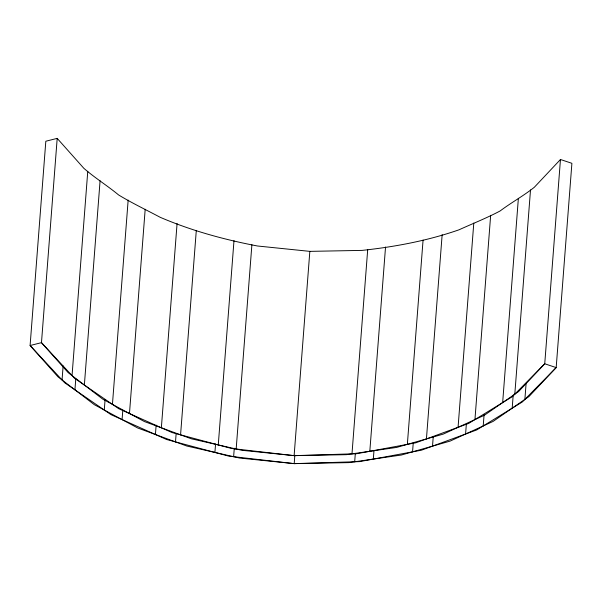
<?xml version="1.0" encoding="UTF-8"?>
<svg xmlns="http://www.w3.org/2000/svg" width="602" height="602" viewBox="0 0 602 602"><rect width="100%" height="100%" fill="white"/><g stroke="black" fill="none" stroke-linecap="round" stroke-linejoin="round"><path stroke-width="0.9" d="M57.19 138.37L41.478 342.651L68.161 372.623L102.912 399.246L144.457 421.573L191.316 438.79L241.808 450.288L294.122 455.646L346.368 454.676L396.673 447.414L443.23 434.117L484.377 415.26L518.623 391.533L544.742 363.774L560.462 159.492L571.9 163.315L556.18 367.596L528.88 396.613L493.076 421.423L450.07 441.123L401.399 455.029L348.814 462.622L294.197 463.63L239.521 458.032L186.74 446.014L137.753 428.014L94.318 404.679L58.003 376.844L30.1 345.518L45.82 141.229L57.19 138.37L83.881 168.342C94.868 177.906 107.337 185.649 118.624 194.965C132.116 203.152 146.233 209.865 160.177 217.292C191.406 230.679 224.2 239.641 257.528 246L309.834 251.365L362.08 250.394C395.01 246.85 427.616 240.725 458.95 229.829C472.766 223.56 486.702 218.059 500.096 210.978C511.226 202.588 523.522 195.913 534.343 187.252L560.462 159.492M62.059 379.952L63.135 365.896M72.044 375.595L87.764 171.314M74.934 389.825L75.799 378.583M84.363 385.039L100.082 180.75M104.281 410.03L105.072 399.728M112.439 404.371L128.158 200.082M122.086 419.602L122.808 410.225M129.468 413.521L145.187 209.24M155.421 434.509L156.144 425.14M161.359 427.781L177.078 223.5M175.506 441.891L176.153 433.455M180.57 434.84L196.29 230.558M214.914 452.433L215.561 443.998M218.27 444.931L233.99 240.642M233.629 456.692L234.276 448.257M236.172 449.002L251.892 244.721M294.122 455.646L356.64 453.72L415.839 442.794L468.665 423.432L512.385 396.628L544.742 363.774L556.18 367.596L522.363 401.94L476.656 429.956L421.438 450.198L359.552 461.621L294.197 463.63L228.745 456.128L166.588 439.505L110.918 414.605L64.625 382.729L30.1 345.518L41.478 342.651L74.505 378.252L118.79 408.743L172.044 432.56L231.507 448.467L294.122 455.646L309.834 251.365M294.197 463.63L294.845 455.202M351.982 453.863L367.702 249.582M354.683 461.772L355.33 453.336M369.816 451.289L385.536 247.008M373.33 459.078L373.977 450.642M407.351 444.359L423.071 240.078M412.558 451.839L413.281 442.47M426.434 438.911L442.154 234.629M432.514 446.142L433.237 436.766M458.069 427.315L473.789 223.033M465.587 434.019L466.377 423.71M474.94 419.586L490.66 215.305M483.218 425.938L484.083 414.695M502.655 402.595L518.375 198.314M512.189 408.179L513.197 395.062M514.8 394.182L530.512 189.901M524.884 399.382L526.103 383.451"/></g></svg>
